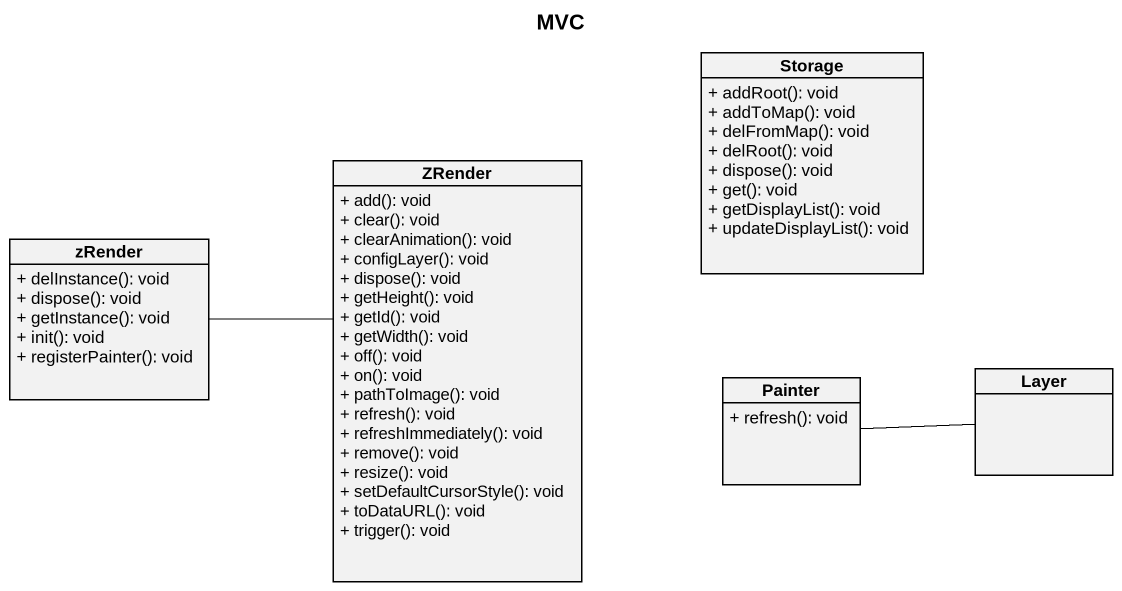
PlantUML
@startuml
title MVC
hide circle
hide empty members
skinparam classAttributeIconSize 0
class "Storage" as Storage_ {
  + addRoot(): void
  + addToMap(): void
  + delFromMap(): void
  + delRoot(): void
  + dispose(): void
  + get(): void
  + getDisplayList(): void
  + updateDisplayList(): void
}
class ZRender {
  + add(): void
  + clear(): void
  + clearAnimation(): void
  + configLayer(): void
  + dispose(): void
  + getHeight(): void
  + getId(): void
  + getWidth(): void
  + off(): void
  + on(): void
  + pathToImage(): void
  + refresh(): void
  + refreshImmediately(): void
  + remove(): void
  + resize(): void
  + setDefaultCursorStyle(): void
  + toDataURL(): void
  + trigger(): void
}
class zRender {
  + delInstance(): void
  + dispose(): void
  + getInstance(): void
  + init(): void
  + registerPainter(): void
}
class Painter {
  + refresh(): void
}
class Layer
zRender -right- ZRender
Painter -right- Layer
@enduml
